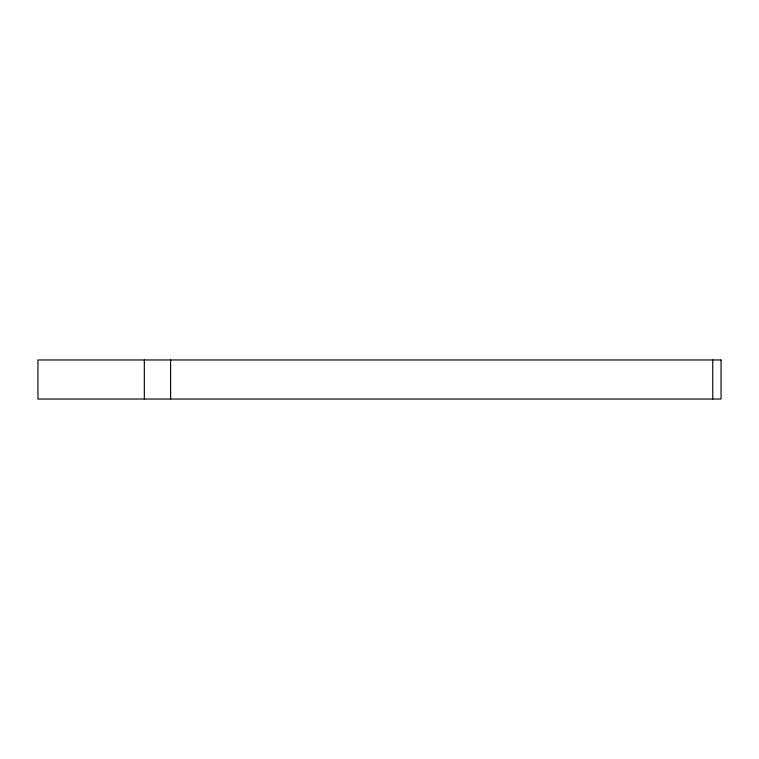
<?xml version="1.0" encoding="UTF-8"?>
<svg xmlns="http://www.w3.org/2000/svg" width="759" height="759" viewBox="0 0 759 759"><rect width="100%" height="100%" fill="white"/><g stroke="black" fill="none" stroke-linecap="round" stroke-linejoin="round"><path stroke-width="1.14" d="M712.758 359.965L712.758 399.035M170.604 359.965L170.604 399.035M144.324 359.965L144.324 399.035M721.05 359.965L37.95 359.965L37.95 399.035L721.05 399.035L721.05 359.965"/></g></svg>
